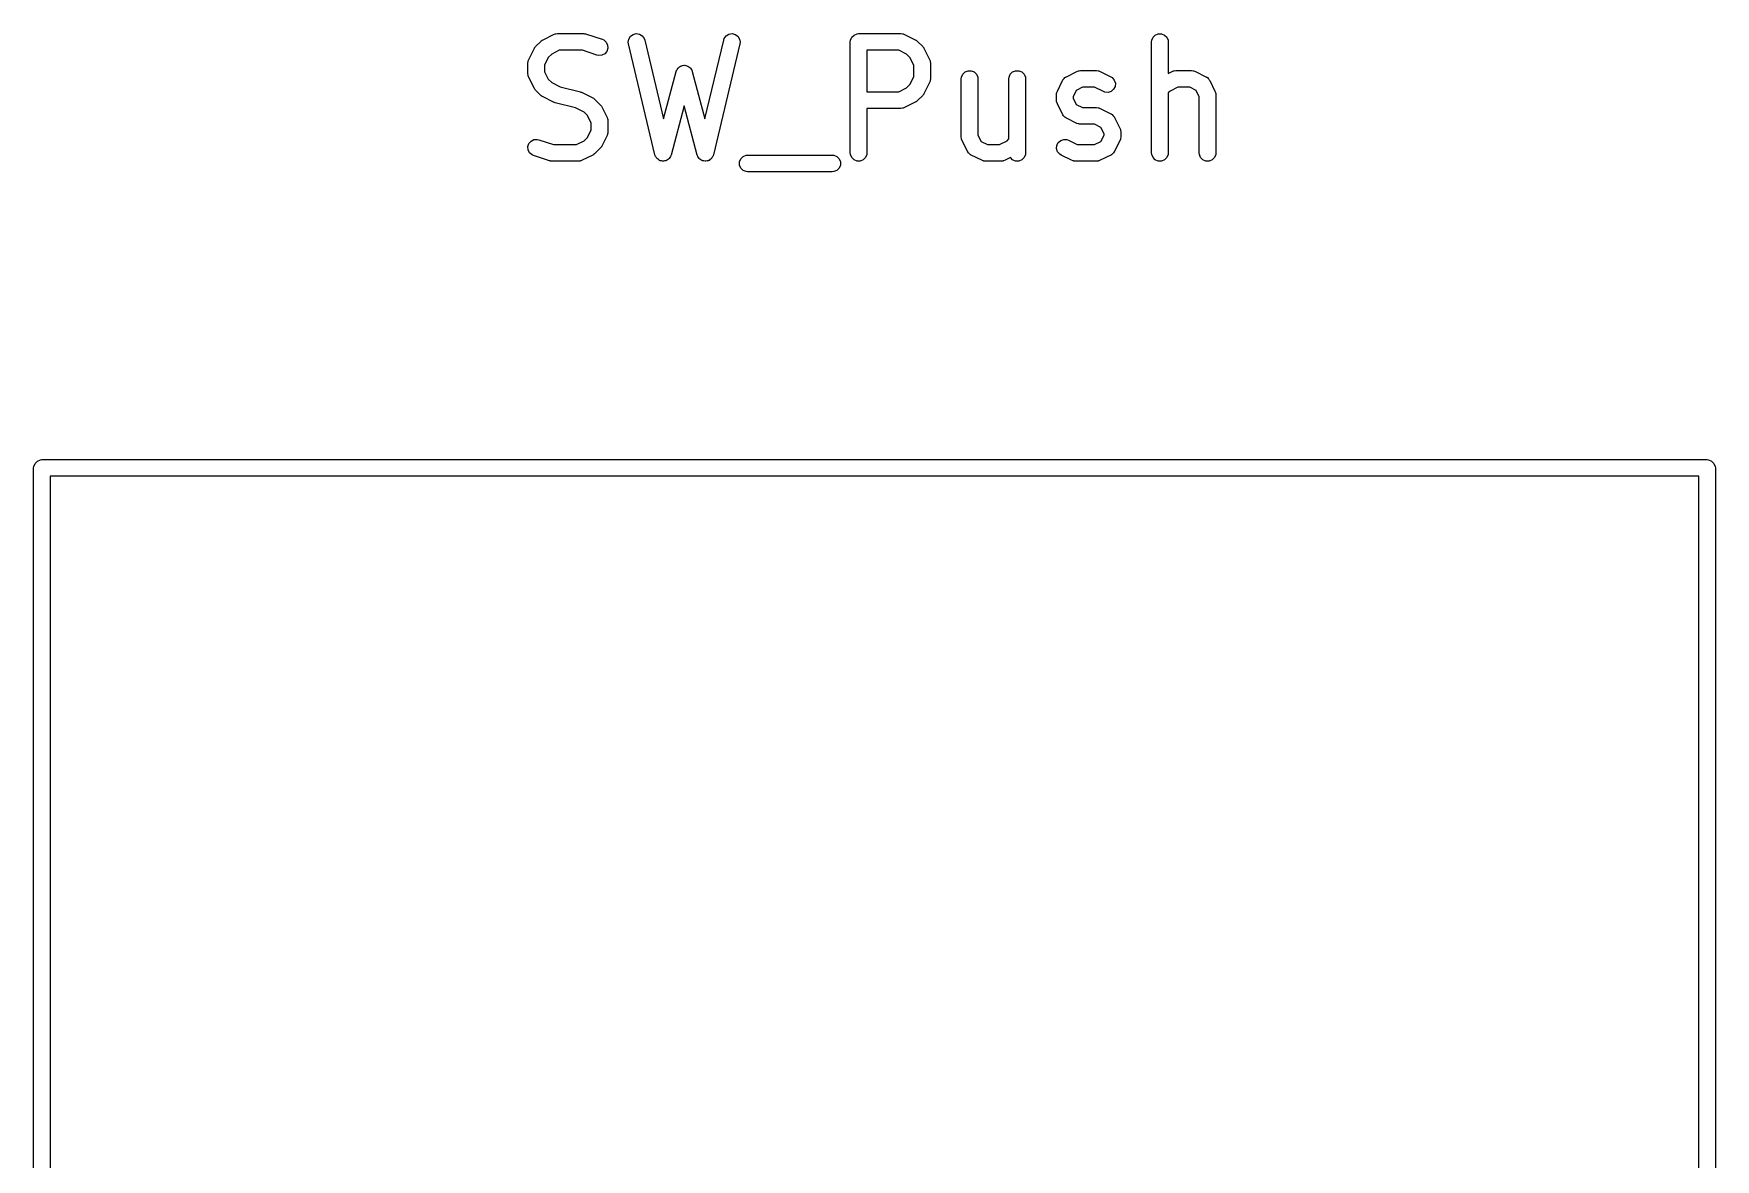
# Model space of a CAD drawing. Header units: millimetres. Extents: x 100.1 to 179.9, y -189 to -95.3.
# Drawn here: x 132.42 to 147.57, y -171.83 to -161.68 of the extents above; entities that cross this region are included whole.
import ezdxf

# ---------------------------------------------------------------- set-up
doc = ezdxf.new("R2010")
doc.units = ezdxf.units.MM
doc.layers.add('F.Fab', color=9, linetype='CONTINUOUS', true_color=0xafafaf)

msp = doc.modelspace()

# ---------------------------------------------------------------- linework, layer by layer
at = {"layer": 'F.Fab', "linetype": 'CONTINUOUS'}
for p, q in [((136.946967, -161.802024), (136.994586, -161.754405)), ((136.994586, -161.754405), (137.000335, -161.749686)), ((137.000335, -161.749686), (137.001635, -161.748188)), ((137.001635, -161.748188), (137.003894, -161.746766)), ((137.003894, -161.746766), (137.005951, -161.745078)), ((137.005951, -161.745078), (137.007778, -161.74432)), ((137.007778, -161.74432), (137.014078, -161.740356)), ((137.014078, -161.740356), (137.109316, -161.692737)), ((137.109316, -161.692737), (137.123047, -161.687482)), ((137.123047, -161.687482), (137.125736, -161.68729)), ((137.125736, -161.68729), (137.128225, -161.68626)), ((137.128225, -161.68626), (137.142857, -161.684819)), ((137.142857, -161.684819), (137.380952, -161.684819)), ((137.380952, -161.684819), (137.388357, -161.685548)), ((137.388357, -161.685548), (137.390332, -161.685408)), ((137.390332, -161.685408), (137.392929, -161.685998)), ((137.392929, -161.685998), (137.395584, -161.68626)), ((137.395584, -161.68626), (137.397415, -161.687018)), ((137.397415, -161.687018), (137.404669, -161.688668)), ((137.404669, -161.688668), (137.547526, -161.736287)), ((137.547526, -161.736287), (137.560951, -161.742281)), ((137.560951, -161.742281), (137.583058, -161.761455)), ((137.583058, -161.761455), (137.596145, -161.787628)), ((137.596145, -161.787628), (137.59822, -161.816818)), ((137.782195, -161.762623), (137.786828, -161.733728)), ((137.784183, -161.777191), (137.782195, -161.762623)), ((138.022278, -162.777191), (137.784183, -161.777191)), ((137.786828, -161.733728), (137.802164, -161.708806)), ((137.802164, -161.708806), (137.825871, -161.691649)), ((137.825871, -161.691649), (137.854339, -161.684871)), ((137.854339, -161.684871), (137.883234, -161.689504)), ((137.883234, -161.689504), (137.908156, -161.70484)), ((137.908156, -161.70484), (137.925313, -161.728547)), ((137.925313, -161.728547), (137.930103, -161.742447)), ((137.930103, -161.742447), (138.099354, -162.453303)), ((138.472073, -162.453303), (138.641326, -161.742448)), ((138.787246, -161.777191), (138.54915, -162.777191)), ((138.641326, -161.742448), (138.646116, -161.728547)), ((138.646116, -161.728547), (138.663273, -161.70484)), ((138.663273, -161.70484), (138.688195, -161.689504)), ((138.688195, -161.689504), (138.71709, -161.684871)), ((138.71709, -161.684871), (138.745558, -161.69165)), ((138.745558, -161.69165), (138.769265, -161.708806)), ((138.769265, -161.708806), (138.784601, -161.733728)), ((138.784601, -161.733728), (138.789234, -161.762623)), ((138.789234, -161.762623), (138.787246, -161.777191)), ((139.782143, -161.759819), (139.783584, -161.745187)), ((139.782143, -162.759819), (139.782143, -161.759819)), ((139.783584, -161.745187), (139.794783, -161.718151)), ((139.794783, -161.718151), (139.815475, -161.697459)), ((139.815475, -161.697459), (139.842511, -161.68626)), ((139.842511, -161.68626), (139.857143, -161.684819)), ((139.857143, -161.684819), (140.238095, -161.684819)), ((140.238095, -161.684819), (140.252727, -161.68626)), ((140.252727, -161.68626), (140.255216, -161.687291)), ((140.255216, -161.687291), (140.257904, -161.687482)), ((140.257904, -161.687482), (140.271636, -161.692737)), ((140.271636, -161.692737), (140.366874, -161.740356)), ((140.366874, -161.740356), (140.373173, -161.74432)), ((140.373173, -161.74432), (140.375001, -161.745078)), ((140.375001, -161.745078), (140.377057, -161.746766)), ((140.377057, -161.746766), (140.379317, -161.748188)), ((140.379317, -161.748188), (140.380616, -161.749686)), ((140.380616, -161.749686), (140.386366, -161.754405)), ((140.386366, -161.754405), (140.433985, -161.802024)), ((142.496429, -161.759819), (142.49787, -161.745187)), ((142.496429, -162.759819), (142.496429, -161.759819)), ((142.49787, -161.745187), (142.509069, -161.718151)), ((142.509069, -161.718151), (142.529761, -161.697459)), ((142.529761, -161.697459), (142.556797, -161.68626)), ((142.556797, -161.68626), (142.586061, -161.68626)), ((142.586061, -161.68626), (142.613097, -161.697459)), ((142.613097, -161.697459), (142.633789, -161.718151)), ((142.633789, -161.718151), (142.644988, -161.745187)), ((142.644988, -161.745187), (142.646429, -161.759819)), ((142.646429, -161.759819), (142.646429, -162.043228)), ((136.877381, -161.950295), (136.878822, -161.935663)), ((136.877381, -162.045533), (136.877381, -161.950295)), ((136.878822, -161.935663), (136.879853, -161.933173)), ((136.879853, -161.933173), (136.880044, -161.930486)), ((136.880044, -161.930486), (136.885299, -161.916754)), ((136.885299, -161.916754), (136.932918, -161.821516)), ((136.932918, -161.821516), (136.936882, -161.815216)), ((136.936882, -161.815216), (136.93764, -161.813389)), ((136.93764, -161.813389), (136.939328, -161.811332)), ((136.939328, -161.811332), (136.94075, -161.809073)), ((136.94075, -161.809073), (136.942248, -161.807773)), ((136.942248, -161.807773), (136.946967, -161.802024)), ((137.061639, -161.899484), (137.027381, -161.968)), ((137.092046, -161.869077), (137.061639, -161.899484)), ((137.160562, -161.834819), (137.092046, -161.869077)), ((137.368782, -161.834819), (137.160562, -161.834819)), ((137.500091, -161.878589), (137.368782, -161.834819)), ((137.514428, -161.881849), (137.500091, -161.878589)), ((137.543618, -161.879774), (137.514428, -161.881849)), ((137.569792, -161.866688), (137.543618, -161.879774)), ((137.588966, -161.84458), (137.569792, -161.866688)), ((137.59822, -161.816818), (137.588966, -161.84458)), ((140.22039, -161.834819), (139.932143, -161.834819)), ((139.932143, -161.834819), (139.932143, -162.208628)), ((140.288906, -161.869077), (140.22039, -161.834819)), ((140.319313, -161.899484), (140.288906, -161.869077)), ((140.353571, -161.968), (140.319313, -161.899484)), ((140.433985, -161.802024), (140.438703, -161.807773)), ((140.438703, -161.807773), (140.440202, -161.809073)), ((140.440202, -161.809073), (140.441623, -161.811332)), ((140.441623, -161.811332), (140.443312, -161.813389)), ((140.443312, -161.813389), (140.444069, -161.815216)), ((140.444069, -161.815216), (140.448034, -161.821516)), ((140.448034, -161.821516), (140.495653, -161.916754)), ((140.495653, -161.916754), (140.500908, -161.930485)), ((140.500908, -161.930485), (140.501099, -161.933174)), ((140.501099, -161.933174), (140.50213, -161.935663)), ((140.50213, -161.935663), (140.503571, -161.950295)), ((140.503571, -161.950295), (140.503571, -162.093152)), ((136.878822, -162.060165), (136.877381, -162.045533)), ((136.879853, -162.062654), (136.878822, -162.060165)), ((136.880044, -162.065342), (136.879853, -162.062654)), ((136.885299, -162.079074), (136.880044, -162.065342)), ((136.932918, -162.174312), (136.885299, -162.079074)), ((137.027381, -161.968), (137.027381, -162.027828)), ((137.027381, -162.027828), (137.061639, -162.096344)), ((137.061639, -162.096344), (137.092046, -162.126751)), ((138.099354, -162.453303), (138.213246, -162.026208)), ((138.213246, -162.026208), (138.214531, -162.022779)), ((138.214531, -162.022779), (138.214723, -162.02134)), ((138.214723, -162.02134), (138.215712, -162.01963)), ((138.215712, -162.01963), (138.218409, -162.012441)), ((138.218409, -162.012441), (138.224426, -162.00458)), ((138.224426, -162.00458), (138.229385, -161.996015)), ((138.229385, -161.996015), (138.233242, -161.993062)), ((138.233242, -161.993062), (138.236196, -161.989204)), ((138.236196, -161.989204), (138.244763, -161.984243)), ((138.244763, -161.984243), (138.252623, -161.978228)), ((138.252623, -161.978228), (138.257315, -161.976976)), ((138.257315, -161.976976), (138.261521, -161.974542)), ((138.261521, -161.974542), (138.271338, -161.973237)), ((138.271338, -161.973237), (138.280899, -161.970688)), ((138.280899, -161.970688), (138.285711, -161.971327)), ((138.285711, -161.971327), (138.29053, -161.970687)), ((138.29053, -161.970687), (138.3001, -161.973239)), ((138.3001, -161.973239), (138.309907, -161.974542)), ((138.309907, -161.974542), (138.314108, -161.976974)), ((138.314108, -161.976974), (138.318805, -161.978227)), ((138.318805, -161.978227), (138.326667, -161.984245)), ((138.326667, -161.984245), (138.335232, -161.989204)), ((138.335232, -161.989204), (138.338184, -161.993061)), ((138.338184, -161.993061), (138.342043, -161.996015)), ((138.342043, -161.996015), (138.347004, -162.004583)), ((138.347004, -162.004583), (138.353019, -162.012442)), ((138.353019, -162.012442), (138.355713, -162.019626)), ((138.355713, -162.019626), (138.356705, -162.021339)), ((138.356705, -162.021339), (138.356896, -162.02278)), ((138.356896, -162.02278), (138.358182, -162.026208)), ((138.358182, -162.026208), (138.472073, -162.453303)), ((140.319313, -162.143963), (140.353571, -162.075447)), ((140.353571, -162.075447), (140.353571, -161.968)), ((140.503571, -162.093152), (140.50213, -162.107784)), ((140.782143, -162.093152), (140.783584, -162.07852)), ((140.782143, -162.616961), (140.782143, -162.093152)), ((140.783584, -162.07852), (140.794783, -162.051484)), ((140.794783, -162.051484), (140.815475, -162.030792)), ((140.815475, -162.030792), (140.842511, -162.019593)), ((140.842511, -162.019593), (140.871775, -162.019593)), ((140.871775, -162.019593), (140.898811, -162.030792)), ((140.898811, -162.030792), (140.919503, -162.051484)), ((140.919503, -162.051484), (140.930702, -162.07852)), ((140.930702, -162.07852), (140.932143, -162.093152)), ((140.932143, -162.093152), (140.932143, -162.599256)), ((141.210714, -162.093152), (141.212155, -162.07852)), ((141.210714, -162.633514), (141.210714, -162.093152)), ((141.212155, -162.07852), (141.223354, -162.051484)), ((141.223354, -162.051484), (141.244046, -162.030792)), ((141.244046, -162.030792), (141.271082, -162.019593)), ((141.271082, -162.019593), (141.300346, -162.019593)), ((141.300346, -162.019593), (141.327382, -162.030792)), ((141.327382, -162.030792), (141.348074, -162.051484)), ((141.348074, -162.051484), (141.359273, -162.07852)), ((141.359273, -162.07852), (141.360714, -162.093152)), ((141.360714, -162.093152), (141.360714, -162.759819)), ((141.694823, -162.10723), (141.696363, -162.104782)), ((141.696363, -162.104782), (141.696748, -162.103629)), ((141.696748, -162.103629), (141.697993, -162.102192)), ((141.697993, -162.102192), (141.702655, -162.094787)), ((141.702655, -162.094787), (141.709759, -162.088625)), ((141.709759, -162.088625), (141.715921, -162.081521)), ((141.715921, -162.081521), (141.723326, -162.076859)), ((141.723326, -162.076859), (141.724763, -162.075614)), ((141.724763, -162.075614), (141.725916, -162.075229)), ((141.725916, -162.075229), (141.728364, -162.073689)), ((141.728364, -162.073689), (141.823602, -162.02607)), ((141.823602, -162.02607), (141.837333, -162.020815)), ((141.837333, -162.020815), (141.840022, -162.020623)), ((141.840022, -162.020623), (141.842511, -162.019593)), ((141.842511, -162.019593), (141.857143, -162.018152)), ((141.857143, -162.018152), (142, -162.018152)), ((142, -162.018152), (142.014632, -162.019593)), ((142.014632, -162.019593), (142.017121, -162.020624)), ((142.017121, -162.020624), (142.019809, -162.020815)), ((142.019809, -162.020815), (142.033541, -162.02607)), ((142.033541, -162.02607), (142.128779, -162.073689)), ((142.128779, -162.073689), (142.141222, -162.081521)), ((142.141222, -162.081521), (142.160395, -162.103629)), ((142.160395, -162.103629), (142.169649, -162.13139)), ((142.646429, -162.043228), (142.680745, -162.02607)), ((142.680745, -162.02607), (142.694476, -162.020815)), ((142.694476, -162.020815), (142.697165, -162.020623)), ((142.697165, -162.020623), (142.699654, -162.019593)), ((142.699654, -162.019593), (142.714286, -162.018152)), ((142.714286, -162.018152), (142.857143, -162.018152)), ((142.857143, -162.018152), (142.871775, -162.019593)), ((142.871775, -162.019593), (142.874264, -162.020624)), ((142.874264, -162.020624), (142.876952, -162.020815)), ((142.876952, -162.020815), (142.890684, -162.02607)), ((142.890684, -162.02607), (142.985922, -162.073689)), ((142.985922, -162.073689), (142.988369, -162.075229)), ((142.988369, -162.075229), (142.989523, -162.075614)), ((142.989523, -162.075614), (142.990959, -162.076859)), ((142.990959, -162.076859), (142.998365, -162.081521)), ((142.998365, -162.081521), (143.004526, -162.088625)), ((143.004526, -162.088625), (143.011631, -162.094787)), ((143.011631, -162.094787), (143.016292, -162.102192)), ((143.016292, -162.102192), (143.017538, -162.103629)), ((143.017538, -162.103629), (143.017922, -162.104782)), ((143.017922, -162.104782), (143.019463, -162.10723)), ((136.936882, -162.180611), (136.932918, -162.174312)), ((136.93764, -162.182439), (136.936882, -162.180611)), ((136.939328, -162.184495), (136.93764, -162.182439)), ((136.94075, -162.186755), (136.939328, -162.184495)), ((136.942248, -162.188054), (136.94075, -162.186755)), ((136.946967, -162.193804), (136.942248, -162.188054)), ((136.994586, -162.241423), (136.946967, -162.193804)), ((137.000335, -162.246141), (136.994586, -162.241423)), ((137.001635, -162.24764), (137.000335, -162.246141)), ((137.003894, -162.249061), (137.001635, -162.24764)), ((137.005951, -162.25075), (137.003894, -162.249061)), ((137.007778, -162.251507), (137.005951, -162.25075)), ((137.014078, -162.255472), (137.007778, -162.251507)), ((137.109316, -162.303091), (137.014078, -162.255472)), ((137.092046, -162.126751), (137.169033, -162.165244)), ((137.169033, -162.165244), (137.351523, -162.210867)), ((137.351523, -162.210867), (137.352602, -162.211252)), ((137.352602, -162.211252), (137.353142, -162.211291)), ((137.353142, -162.211291), (137.359223, -162.213618)), ((137.359223, -162.213618), (137.365369, -162.215814)), ((137.365369, -162.215814), (137.365804, -162.216136)), ((137.365804, -162.216136), (137.366874, -162.216546)), ((137.366874, -162.216546), (137.462112, -162.264165)), ((139.932143, -162.208628), (140.22039, -162.208628)), ((140.22039, -162.208628), (140.288906, -162.17437)), ((140.288906, -162.17437), (140.319313, -162.143963)), ((140.433985, -162.241423), (140.386366, -162.289042)), ((140.438703, -162.235673), (140.433985, -162.241423)), ((140.440202, -162.234374), (140.438703, -162.235673)), ((140.441623, -162.232114), (140.440202, -162.234374)), ((140.443312, -162.230058), (140.441623, -162.232114)), ((140.444069, -162.22823), (140.443312, -162.230058)), ((140.448034, -162.221931), (140.444069, -162.22823)), ((140.495653, -162.126693), (140.448034, -162.221931)), ((140.500908, -162.112962), (140.495653, -162.126693)), ((140.501099, -162.110272), (140.500908, -162.112962)), ((140.50213, -162.107784), (140.501099, -162.110272)), ((141.639286, -162.236009), (141.640727, -162.221377)), ((141.639286, -162.283628), (141.639286, -162.236009)), ((141.640727, -162.221377), (141.641758, -162.218887)), ((141.641758, -162.218887), (141.641949, -162.2162)), ((141.641949, -162.2162), (141.647204, -162.202468)), ((141.647204, -162.202468), (141.694823, -162.10723)), ((141.817806, -162.196672), (141.789286, -162.253714)), ((141.789286, -162.253714), (141.789286, -162.265923)), ((141.874848, -162.168152), (141.817806, -162.196672)), ((141.982295, -162.168152), (141.874848, -162.168152)), ((142.061697, -162.207853), (141.982295, -162.168152)), ((142.075428, -162.213108), (142.061697, -162.207853)), ((142.104618, -162.215182), (142.075428, -162.213108)), ((142.13238, -162.205928), (142.104618, -162.215182)), ((142.154487, -162.186755), (142.13238, -162.205928)), ((142.167575, -162.16058), (142.154487, -162.186755)), ((142.169649, -162.13139), (142.167575, -162.16058)), ((142.663475, -162.20241), (142.646429, -162.219456)), ((142.646429, -162.219456), (142.646429, -162.759819)), ((142.731991, -162.168152), (142.663475, -162.20241)), ((142.839438, -162.168152), (142.731991, -162.168152)), ((142.896479, -162.196672), (142.839438, -162.168152)), ((142.925, -162.253714), (142.896479, -162.196672)), ((142.925, -162.759819), (142.925, -162.253714)), ((143.019463, -162.10723), (143.067082, -162.202468)), ((143.067082, -162.202468), (143.072337, -162.216199)), ((143.072337, -162.216199), (143.072528, -162.218888)), ((143.072528, -162.218888), (143.073559, -162.221377)), ((143.073559, -162.221377), (143.075, -162.236009)), ((143.075, -162.236009), (143.075, -162.759819)), ((137.110385, -162.3035), (137.109316, -162.303091)), ((137.110821, -162.303823), (137.110385, -162.3035)), ((137.116957, -162.306015), (137.110821, -162.303823)), ((137.123047, -162.308346), (137.116957, -162.306015)), ((137.123587, -162.308384), (137.123047, -162.308346)), ((137.124667, -162.30877), (137.123587, -162.308384)), ((137.307157, -162.354392), (137.124667, -162.30877)), ((137.384144, -162.392886), (137.307157, -162.354392)), ((137.414551, -162.423293), (137.384144, -162.392886)), ((137.462112, -162.264165), (137.468411, -162.268129)), ((137.468411, -162.268129), (137.470239, -162.268887)), ((137.470239, -162.268887), (137.472295, -162.270575)), ((137.472295, -162.270575), (137.474555, -162.271997)), ((137.474555, -162.271997), (137.475854, -162.273495)), ((137.475854, -162.273495), (137.481604, -162.278214)), ((137.481604, -162.278214), (137.529223, -162.325833)), ((137.529223, -162.325833), (137.533941, -162.331582)), ((137.533941, -162.331582), (137.53544, -162.332882)), ((137.53544, -162.332882), (137.536861, -162.335141)), ((137.536861, -162.335141), (137.53855, -162.337198)), ((137.53855, -162.337198), (137.539307, -162.339025)), ((137.539307, -162.339025), (137.543272, -162.345325)), ((137.543272, -162.345325), (137.590891, -162.440563)), ((138.285713, -162.336613), (138.167706, -162.779144)), ((138.403722, -162.779144), (138.285713, -162.336613)), ((140.238095, -162.358628), (139.932143, -162.358628)), ((139.932143, -162.358628), (139.932143, -162.759819)), ((140.252727, -162.357187), (140.238095, -162.358628)), ((140.255216, -162.356155), (140.252727, -162.357187)), ((140.257904, -162.355965), (140.255216, -162.356155)), ((140.271636, -162.35071), (140.257904, -162.355965)), ((140.366874, -162.303091), (140.271636, -162.35071)), ((140.373173, -162.299126), (140.366874, -162.303091)), ((140.375001, -162.298369), (140.373173, -162.299126)), ((140.377057, -162.29668), (140.375001, -162.298369)), ((140.379317, -162.295259), (140.377057, -162.29668)), ((140.380616, -162.29376), (140.379317, -162.295259)), ((140.386366, -162.289042), (140.380616, -162.29376)), ((141.640727, -162.29826), (141.639286, -162.283628)), ((141.641758, -162.300749), (141.640727, -162.29826)), ((141.641949, -162.303437), (141.641758, -162.300749)), ((141.647204, -162.317169), (141.641949, -162.303437)), ((141.694823, -162.412407), (141.647204, -162.317169)), ((141.789286, -162.265923), (141.817806, -162.322964)), ((141.817806, -162.322964), (141.874848, -162.351485)), ((141.874848, -162.351485), (142, -162.351485)), ((142, -162.351485), (142.014632, -162.352926)), ((142.014632, -162.352926), (142.017121, -162.353957)), ((142.017121, -162.353957), (142.019809, -162.354148)), ((142.019809, -162.354148), (142.033541, -162.359403)), ((142.033541, -162.359403), (142.128779, -162.407022)), ((142.128779, -162.407022), (142.131226, -162.408562)), ((137.41455, -162.620153), (137.448809, -162.551637)), ((137.448809, -162.491809), (137.414551, -162.423293)), ((137.448809, -162.551637), (137.448809, -162.491809)), ((137.590891, -162.440563), (137.596146, -162.454294)), ((137.596146, -162.454294), (137.596337, -162.456983)), ((137.596337, -162.456983), (137.597368, -162.459472)), ((137.597368, -162.459472), (137.598809, -162.474104)), ((137.598809, -162.474104), (137.598809, -162.569342)), ((141.696363, -162.414854), (141.694823, -162.412407)), ((141.696748, -162.416008), (141.696363, -162.414854)), ((141.697993, -162.417444), (141.696748, -162.416008)), ((141.702655, -162.42485), (141.697993, -162.417444)), ((141.709759, -162.431011), (141.702655, -162.42485)), ((141.715921, -162.438116), (141.709759, -162.431011)), ((141.723326, -162.442777), (141.715921, -162.438116)), ((141.724763, -162.444023), (141.723326, -162.442777)), ((141.725916, -162.444407), (141.724763, -162.444023)), ((141.728364, -162.445948), (141.725916, -162.444407)), ((141.823602, -162.493567), (141.728364, -162.445948)), ((141.837333, -162.498822), (141.823602, -162.493567)), ((141.840022, -162.499013), (141.837333, -162.498822)), ((141.842511, -162.500044), (141.840022, -162.499013)), ((141.857143, -162.501485), (141.842511, -162.500044)), ((141.982295, -162.501485), (141.857143, -162.501485)), ((142.039336, -162.530005), (141.982295, -162.501485)), ((142.067857, -162.587047), (142.039336, -162.530005)), ((142.131226, -162.408562), (142.13238, -162.408947)), ((142.13238, -162.408947), (142.133816, -162.410192)), ((142.133816, -162.410192), (142.141222, -162.414854)), ((142.141222, -162.414854), (142.147383, -162.421958)), ((142.147383, -162.421958), (142.154488, -162.42812)), ((142.154488, -162.42812), (142.159149, -162.435525)), ((142.159149, -162.435525), (142.160395, -162.436962)), ((142.160395, -162.436962), (142.160779, -162.438115)), ((142.160779, -162.438115), (142.16232, -162.440563)), ((142.16232, -162.440563), (142.209939, -162.535801)), ((142.209939, -162.535801), (142.215194, -162.549532)), ((142.215194, -162.549532), (142.215385, -162.552221)), ((142.215385, -162.552221), (142.216416, -162.55471)), ((142.216416, -162.55471), (142.217857, -162.569342)), ((136.87797, -162.70282), (136.887224, -162.675057)), ((136.880045, -162.73201), (136.87797, -162.70282)), ((136.887224, -162.675057), (136.906398, -162.65295)), ((136.906398, -162.65295), (136.932571, -162.639864)), ((136.932571, -162.639864), (136.961761, -162.637789)), ((136.961761, -162.637789), (136.976098, -162.641049)), ((136.976098, -162.641049), (137.107408, -162.684819)), ((137.107408, -162.684819), (137.315628, -162.684819)), ((137.315628, -162.684819), (137.384143, -162.650561)), ((137.384143, -162.650561), (137.41455, -162.620153)), ((137.53544, -162.710564), (137.533941, -162.711863)), ((137.536861, -162.708305), (137.53544, -162.710564)), ((137.538551, -162.706247), (137.536861, -162.708305)), ((137.539308, -162.704417), (137.538551, -162.706247)), ((137.543272, -162.698121), (137.539308, -162.704417)), ((137.590891, -162.602883), (137.543272, -162.698121)), ((137.596146, -162.589152), (137.590891, -162.602883)), ((137.596337, -162.586462), (137.596146, -162.589152)), ((137.597368, -162.583974), (137.596337, -162.586462)), ((137.598809, -162.569342), (137.597368, -162.583974)), ((140.783584, -162.631593), (140.782143, -162.616961)), ((140.784615, -162.634082), (140.783584, -162.631593)), ((140.784806, -162.63677), (140.784615, -162.634082)), ((140.790061, -162.650502), (140.784806, -162.63677)), ((140.83768, -162.745741), (140.790061, -162.650502)), ((140.932143, -162.599256), (140.960663, -162.656298)), ((140.960663, -162.656298), (141.017705, -162.684819)), ((141.017705, -162.684819), (141.125152, -162.684819)), ((141.125152, -162.684819), (141.193667, -162.650561)), ((141.193667, -162.650561), (141.210714, -162.633514)), ((141.639875, -162.721581), (141.641949, -162.692391)), ((141.641949, -162.692391), (141.655036, -162.666216)), ((141.655036, -162.666216), (141.677144, -162.647043)), ((141.677144, -162.647043), (141.704905, -162.637789)), ((141.704905, -162.637789), (141.734095, -162.639863)), ((141.734095, -162.639863), (141.747827, -162.645118)), ((141.747827, -162.645118), (141.827229, -162.684819)), ((141.827229, -162.684819), (141.982295, -162.684819)), ((141.982295, -162.684819), (142.039336, -162.656298)), ((142.039336, -162.656298), (142.067857, -162.599256)), ((142.067857, -162.599256), (142.067857, -162.587047)), ((142.209939, -162.650502), (142.16232, -162.745741)), ((142.215194, -162.63677), (142.209939, -162.650502)), ((142.215384, -162.634082), (142.215194, -162.63677)), ((142.216416, -162.631593), (142.215384, -162.634082)), ((142.217857, -162.616961), (142.216416, -162.631593)), ((142.217857, -162.569342), (142.217857, -162.616961)), ((136.893131, -162.758183), (136.880045, -162.73201)), ((136.915238, -162.777357), (136.893131, -162.758183)), ((136.928664, -162.783351), (136.915238, -162.777357)), ((137.07152, -162.83097), (136.928664, -162.783351)), ((137.078775, -162.832619), (137.07152, -162.83097)), ((137.080606, -162.833378), (137.078775, -162.832619)), ((137.083259, -162.833639), (137.080606, -162.833378)), ((137.085857, -162.83423), (137.083259, -162.833639)), ((137.087831, -162.834089), (137.085857, -162.83423)), ((137.095238, -162.834819), (137.087831, -162.834089)), ((137.333333, -162.834819), (137.095238, -162.834819)), ((137.347965, -162.833378), (137.333333, -162.834819)), ((137.350454, -162.832346), (137.347965, -162.833378)), ((137.353142, -162.832156), (137.350454, -162.832346)), ((137.366874, -162.826901), (137.353142, -162.832156)), ((137.462112, -162.779282), (137.366874, -162.826901)), ((137.468411, -162.775317), (137.462112, -162.779282)), ((137.470239, -162.77456), (137.468411, -162.775317)), ((137.472295, -162.772872), (137.470239, -162.77456)), ((137.474555, -162.77145), (137.472295, -162.772872)), ((137.475855, -162.76995), (137.474555, -162.77145)), ((137.481605, -162.765232), (137.475855, -162.76995)), ((137.529223, -162.717613), (137.481605, -162.765232)), ((137.533941, -162.711863), (137.529223, -162.717613)), ((138.024007, -162.78221), (138.022278, -162.777191)), ((138.024247, -162.784012), (138.024007, -162.78221)), ((138.025189, -162.78564), (138.024247, -162.784012)), ((138.027068, -162.791091), (138.025189, -162.78564)), ((138.033454, -162.799915), (138.027068, -162.791091)), ((138.038909, -162.809337), (138.033454, -162.799915)), ((138.041966, -162.811677), (138.038909, -162.809337)), ((138.044225, -162.814798), (138.041966, -162.811677)), ((138.0535, -162.820505), (138.044225, -162.814798)), ((138.062147, -162.827124), (138.0535, -162.820505)), ((138.065867, -162.828116), (138.062147, -162.827124)), ((138.069147, -162.830134), (138.065867, -162.828116)), ((138.079901, -162.831858), (138.069147, -162.830134)), ((138.090423, -162.834664), (138.079901, -162.831858)), ((138.094238, -162.834157), (138.090423, -162.834664)), ((138.098042, -162.834767), (138.094238, -162.834157)), ((138.10864, -162.832243), (138.098042, -162.834767)), ((138.119431, -162.83081), (138.10864, -162.832243)), ((138.122762, -162.828881), (138.119431, -162.83081)), ((138.12651, -162.827989), (138.122762, -162.828881)), ((138.135334, -162.821602), (138.12651, -162.827989)), ((138.144756, -162.816148), (138.135334, -162.821602)), ((138.147096, -162.81309), (138.144756, -162.816148)), ((138.150217, -162.810832), (138.147096, -162.81309)), ((138.155924, -162.801556), (138.150217, -162.810832)), ((138.162543, -162.79291), (138.155924, -162.801556)), ((138.164568, -162.78751), (138.162543, -162.79291)), ((138.165553, -162.78591), (138.164568, -162.78751)), ((138.16584, -162.784118), (138.165553, -162.78591)), ((138.167706, -162.779144), (138.16584, -162.784118)), ((138.405587, -162.784119), (138.403722, -162.779144)), ((138.405875, -162.78591), (138.405587, -162.784119)), ((138.406859, -162.787509), (138.405875, -162.78591)), ((138.408885, -162.792911), (138.406859, -162.787509)), ((138.415505, -162.801559), (138.408885, -162.792911)), ((138.421211, -162.810832), (138.415505, -162.801559)), ((138.424331, -162.81309), (138.421211, -162.810832)), ((138.426672, -162.816148), (138.424331, -162.81309)), ((138.436093, -162.821602), (138.426672, -162.816148)), ((138.444918, -162.827989), (138.436093, -162.821602)), ((138.448665, -162.828881), (138.444918, -162.827989)), ((138.451997, -162.83081), (138.448665, -162.828881)), ((138.46279, -162.832244), (138.451997, -162.83081)), ((138.473386, -162.834767), (138.46279, -162.832244)), ((138.477187, -162.834157), (138.473386, -162.834767)), ((138.481006, -162.834665), (138.477187, -162.834157)), ((138.491537, -162.831856), (138.481006, -162.834665)), ((138.502281, -162.830134), (138.491537, -162.831856)), ((138.505557, -162.828118), (138.502281, -162.830134)), ((138.509281, -162.827125), (138.505557, -162.828118)), ((138.517931, -162.820503), (138.509281, -162.827125)), ((138.527203, -162.814798), (138.517931, -162.820503)), ((138.529461, -162.811677), (138.527203, -162.814798)), ((138.532519, -162.809337), (138.529461, -162.811677)), ((138.537974, -162.799914), (138.532519, -162.809337)), ((138.54436, -162.791091), (138.537974, -162.799914)), ((138.546237, -162.785642), (138.54436, -162.791091)), ((138.547181, -162.784013), (138.546237, -162.785642)), ((138.54742, -162.782209), (138.547181, -162.784013)), ((138.54915, -162.777191), (138.54742, -162.782209)), ((138.783584, -162.840425), (138.794783, -162.813389)), ((138.783584, -162.869689), (138.783584, -162.840425)), ((138.794783, -162.813389), (138.815475, -162.792697)), ((138.815475, -162.792697), (138.842511, -162.781498)), ((138.842511, -162.781498), (138.857143, -162.780057)), ((138.857143, -162.780057), (139.619047, -162.780057)), ((139.619047, -162.780057), (139.633679, -162.781498)), ((139.633679, -162.781498), (139.660715, -162.792697)), ((139.660715, -162.792697), (139.681407, -162.813389)), ((139.681407, -162.813389), (139.692606, -162.840425)), ((139.692606, -162.840425), (139.692606, -162.869689)), ((139.783584, -162.774451), (139.782143, -162.759819)), ((139.794783, -162.801487), (139.783584, -162.774451)), ((139.815475, -162.822179), (139.794783, -162.801487)), ((139.842511, -162.833378), (139.815475, -162.822179)), ((139.871775, -162.833378), (139.842511, -162.833378)), ((139.898811, -162.822179), (139.871775, -162.833378)), ((139.919503, -162.801487), (139.898811, -162.822179)), ((139.930702, -162.774451), (139.919503, -162.801487)), ((139.932143, -162.759819), (139.930702, -162.774451)), ((140.83922, -162.748187), (140.83768, -162.745741)), ((140.839605, -162.749342), (140.83922, -162.748187)), ((140.840851, -162.750779), (140.839605, -162.749342)), ((140.845512, -162.758183), (140.840851, -162.750779)), ((140.852614, -162.764342), (140.845512, -162.758183)), ((140.858778, -162.77145), (140.852614, -162.764342)), ((140.866183, -162.776111), (140.858778, -162.77145)), ((140.86762, -162.777357), (140.866183, -162.776111)), ((140.868773, -162.777741), (140.86762, -162.777357)), ((140.871221, -162.779282), (140.868773, -162.777741)), ((140.966459, -162.826901), (140.871221, -162.779282)), ((140.98019, -162.832156), (140.966459, -162.826901)), ((140.982879, -162.832347), (140.98019, -162.832156)), ((140.985368, -162.833378), (140.982879, -162.832347)), ((141, -162.834819), (140.985368, -162.833378)), ((141.142857, -162.834819), (141, -162.834819)), ((141.157489, -162.833378), (141.142857, -162.834819)), ((141.159978, -162.832346), (141.157489, -162.833378)), ((141.162666, -162.832156), (141.159978, -162.832346)), ((141.176398, -162.826901), (141.162666, -162.832156)), ((141.224644, -162.802777), (141.176398, -162.826901)), ((141.244046, -162.822179), (141.224644, -162.802777)), ((141.271082, -162.833378), (141.244046, -162.822179)), ((141.300346, -162.833378), (141.271082, -162.833378)), ((141.327382, -162.822179), (141.300346, -162.833378)), ((141.348074, -162.801487), (141.327382, -162.822179)), ((141.359273, -162.774451), (141.348074, -162.801487)), ((141.360714, -162.759819), (141.359273, -162.774451)), ((141.649129, -162.749342), (141.639875, -162.721581)), ((141.668302, -162.77145), (141.649129, -162.749342)), ((141.680745, -162.779282), (141.668302, -162.77145)), ((141.775983, -162.826901), (141.680745, -162.779282)), ((141.789714, -162.832156), (141.775983, -162.826901)), ((141.792403, -162.832347), (141.789714, -162.832156)), ((141.794892, -162.833378), (141.792403, -162.832347)), ((141.809524, -162.834819), (141.794892, -162.833378)), ((142, -162.834819), (141.809524, -162.834819)), ((142.014632, -162.833378), (142, -162.834819)), ((142.017121, -162.832346), (142.014632, -162.833378)), ((142.019809, -162.832156), (142.017121, -162.832346)), ((142.033541, -162.826901), (142.019809, -162.832156)), ((142.128779, -162.779282), (142.033541, -162.826901)), ((142.131226, -162.777741), (142.128779, -162.779282)), ((142.13238, -162.777357), (142.131226, -162.777741)), ((142.133816, -162.776111), (142.13238, -162.777357)), ((142.141222, -162.77145), (142.133816, -162.776111)), ((142.147383, -162.764345), (142.141222, -162.77145)), ((142.154488, -162.758184), (142.147383, -162.764345)), ((142.159149, -162.750778), (142.154488, -162.758184)), ((142.160395, -162.749342), (142.159149, -162.750778)), ((142.160779, -162.748188), (142.160395, -162.749342)), ((142.16232, -162.745741), (142.160779, -162.748188)), ((142.49787, -162.774451), (142.496429, -162.759819)), ((142.509069, -162.801487), (142.49787, -162.774451)), ((142.529761, -162.822179), (142.509069, -162.801487)), ((142.556797, -162.833378), (142.529761, -162.822179)), ((142.586061, -162.833378), (142.556797, -162.833378)), ((142.613097, -162.822179), (142.586061, -162.833378)), ((142.633789, -162.801487), (142.613097, -162.822179)), ((142.644988, -162.774451), (142.633789, -162.801487)), ((142.646429, -162.759819), (142.644988, -162.774451)), ((142.926441, -162.774451), (142.925, -162.759819)), ((142.93764, -162.801487), (142.926441, -162.774451)), ((142.958332, -162.822179), (142.93764, -162.801487)), ((142.985368, -162.833378), (142.958332, -162.822179)), ((143.014632, -162.833378), (142.985368, -162.833378)), ((143.041668, -162.822179), (143.014632, -162.833378)), ((143.06236, -162.801487), (143.041668, -162.822179)), ((143.073559, -162.774451), (143.06236, -162.801487)), ((143.075, -162.759819), (143.073559, -162.774451)), ((138.794783, -162.896725), (138.783584, -162.869689)), ((138.815475, -162.917417), (138.794783, -162.896725)), ((138.842511, -162.928616), (138.815475, -162.917417)), ((138.857143, -162.930057), (138.842511, -162.928616)), ((139.619047, -162.930057), (138.857143, -162.930057)), ((139.633679, -162.928616), (139.619047, -162.930057)), ((139.660715, -162.917417), (139.633679, -162.928616)), ((139.681407, -162.896725), (139.660715, -162.917417)), ((139.692606, -162.869689), (139.681407, -162.896725)), ((132.425, -165.6), (132.426441, -165.585368)), ((132.426441, -165.585368), (132.43764, -165.558332)), ((132.43764, -165.558332), (132.458332, -165.53764)), ((132.458332, -165.53764), (132.485368, -165.526441)), ((132.485368, -165.526441), (132.5, -165.525)), ((132.5, -165.525), (147.5, -165.525)), ((147.5, -165.525), (147.514632, -165.526441)), ((147.514632, -165.526441), (147.541668, -165.53764)), ((147.541668, -165.53764), (147.56236, -165.558332)), ((147.56236, -165.558332), (147.573559, -165.585368)), ((147.573559, -165.585368), (147.575, -165.6)), ((132.425, -180.6), (132.425, -165.6)), ((132.575, -165.675), (132.575, -180.525)), ((147.425, -165.675), (132.575, -165.675)), ((147.425, -180.525), (147.425, -165.675)), ((147.575, -165.6), (147.575, -180.6))]:
    msp.add_line(p, q, dxfattribs=at)

doc.saveas('drawing.dxf')
